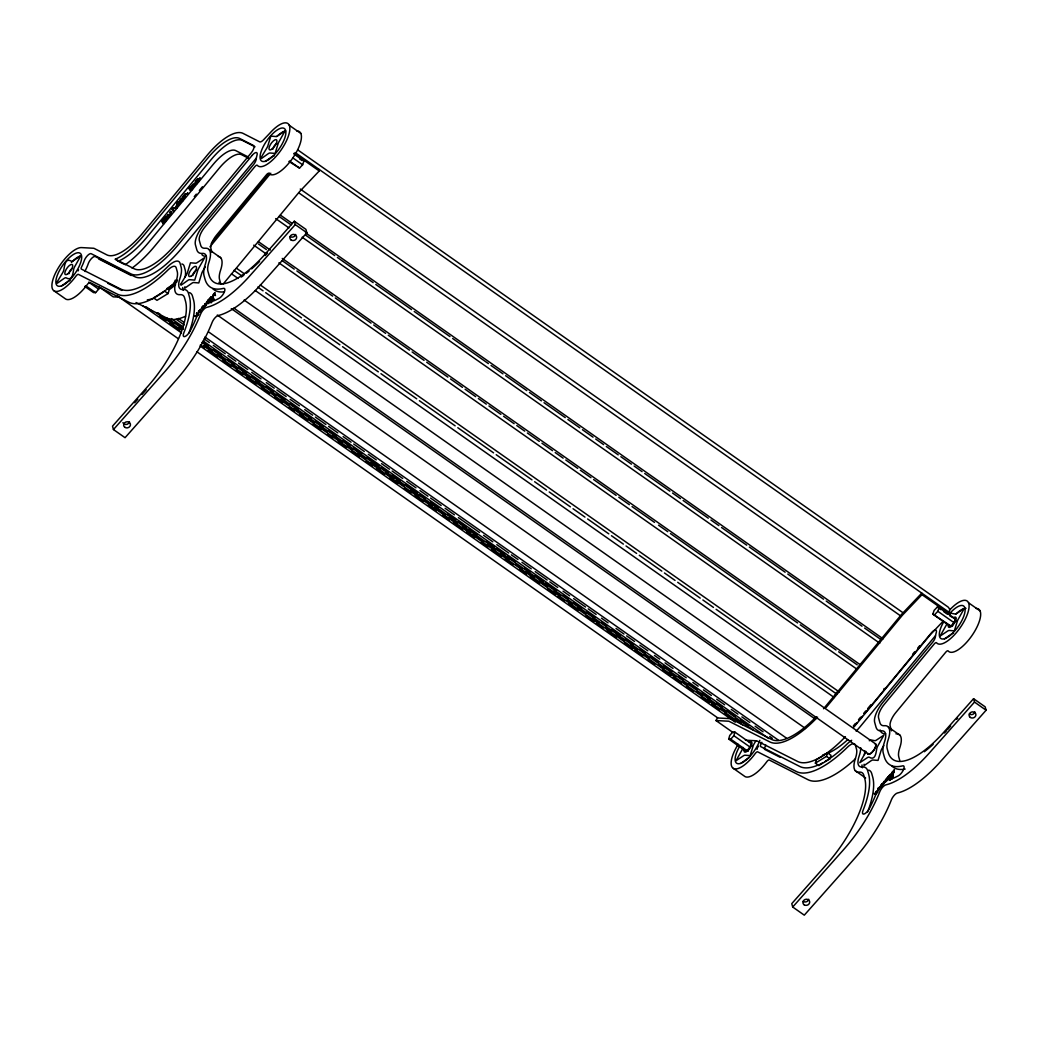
<?xml version="1.0" encoding="UTF-8"?>
<svg xmlns="http://www.w3.org/2000/svg" width="1038" height="1038" viewBox="0 0 1038 1038"><rect width="100%" height="100%" fill="white"/><g stroke="black" fill="none" stroke-linecap="round" stroke-linejoin="round"><path stroke-width="1.5" d="M213.465 299.346C214.178 297.076 211.557 299.606 213.646 299.346M182.312 199.114L181.715 198.699A5.008 1.868 -54.9 0 0 181.157 199.322L180.508 200.1A5.008 1.868 -54.9 0 0 179.989 200.788L180.378 201.619A10.86 4.048 -54.9 0 0 182.104 199.53L182.26 199.27M204.227 307.17L205.083 303.667L206.666 304.432L205.316 305.976M883.481 784.637L884.324 781.147L885.583 782.263M891.473 778.941L890.721 777.618L889.657 780.018M874.826 794.018C876.786 789.853 877.357 790.476 875.008 794.187C872.218 791.747 875.644 795.912 876.63 792.811M84.766 286.423L93.498 292.573L95.574 292.677L98.662 289.187L99.35 286.786M175.863 207.146L177.952 201.619L178.692 202.138L176.603 207.665L172.762 207.885L171.971 208.859L173.035 211.129L173.67 210.377L172.84 208.612L176.369 207.107L177.563 202.89L178.393 204.655L179.029 203.902L177.952 201.619M728.702 739.082L729.727 735.475L732.815 731.985L734.891 732.088L751.123 743.493L750.098 747.101L746.997 750.591L744.921 750.487L728.702 739.082L730.765 739.186L746.997 750.591M730.765 739.186L733.866 735.695L734.891 732.088M168.078 293.559L164.601 291.12L153.507 297.893L156.985 300.332L168.078 293.559L169.168 290.082L166.858 288.447M175.279 280.13L173.593 284.308L167.961 287.876M815.362 763.138L816.452 759.66L827.545 752.887L831.023 755.327L829.933 758.804L818.839 765.59L815.362 763.138L826.456 756.365L827.545 752.887M184.764 196.74L185.153 195.961M288.914 161.474L299.502 168.091L302.642 164.795L303.926 161.033L293.936 154.013M932.851 614.12L934.135 610.357L937.275 607.074L939.13 607.541L955.349 618.946L954.078 622.709L950.938 626.005L949.082 625.538L932.851 614.12L950.938 626.005M934.706 614.587L937.846 611.304L939.13 607.541M163.329 222.262L166.547 218.11A4.58 1.7 -54.9 0 0 165.989 216.929L162.616 220.744L164.069 222.794L166.482 219.874M200.892 310.219C195.429 311.802 200.477 311.595 200.619 310.868M196.117 182.117L195.572 183.661L196.688 183.869M211.609 300.423L211.064 302.603L211.609 300.423L211.454 301.474M171.387 214.425L170.543 214.075A6.604 2.465 -54.9 0 1 168.766 216.215L168.013 216.449M203.98 307.001L203.396 307.832M187.1 194.353L187.567 193.016L187.048 194.417M211.609 302.499L211.817 300.008L210.416 302.551M184.894 286.76L184.842 288.162L191.796 283.309A6.111 2.271 -54.9 0 1 193.872 282.544L198.79 282.946L201.606 273.837A6.111 2.271 -54.9 0 1 203.007 270.659L205.329 266.883M864.135 764.24L864.083 765.629L871.038 760.776A6.111 2.271 -54.9 0 1 873.127 760.024L878.031 760.413L880.847 751.304A6.111 2.271 -54.9 0 1 882.261 748.126L883.805 745.608M182.96 199.88L182.844 200.049A10.86 4.048 -54.9 0 1 181.118 202.138L181.053 202.202M199.14 179.34L198.388 178.821L197.389 179.756A5.008 1.868 -54.9 0 0 196.831 180.378L196.195 181.157A5.008 1.868 -54.9 0 0 195.663 181.832L195.819 182.857M171.036 214.282L170.115 212.115L170.738 211.35L171.478 211.869L170.855 212.634M733.191 732.646L715.961 720.541L717.466 717.959L730.389 718.659A3.049 1.142 -54.9 0 1 730.596 718.711L771.506 739.38A73.283 27.286 -54.9 0 0 816.322 716.661M198.582 181.027L197.986 180.054C200.619 178.264 193.042 187.437 195.378 181.598A6.007 2.232 -54.9 0 1 196.013 180.768L196.649 180.002A6.007 2.232 -54.9 0 1 197.324 179.25L198.388 178.821M755.924 740.834L754.379 743.351A6.111 2.271 -54.9 0 0 752.978 746.53L750.15 755.638L745.245 755.236A6.111 2.271 -54.9 0 0 743.156 756.001L735.955 760.789L741.664 750.63A6.111 2.271 -54.9 0 0 743.065 747.451M949.303 614.639L950.847 613.211L954.999 613.99A6.111 2.271 -54.9 0 0 957.075 613.237L964.289 608.437L958.58 618.596A6.111 2.271 -54.9 0 0 957.166 621.775L954.35 630.883L949.433 630.481A6.111 2.271 -54.9 0 0 947.357 631.247L940.143 636.034L945.865 625.875A6.111 2.271 -54.9 0 0 946.954 623.695M208.69 303.654L209.261 302.564M882.118 785.104L882.884 783.184L880.938 784.962L881.522 785.364M197.778 180.586L197.986 180.054M890.708 778.941L891.746 778.734M225.467 226.258L226.141 224.519M247.42 199.698L248.108 197.96M883.844 689.05L884.285 688.402M180.443 201.061L180.106 203.059M196.403 182.364L196.493 183.402L198.414 181.261M166.858 219.394L167.3 218.629A4.58 1.7 -54.9 0 0 166.742 217.448L166.625 217.461M198.816 181.352L198.18 182.169M949.108 613.199L949.679 609.085L948.213 607.126L297.776 149.913M197.674 180.742L196.052 182.675M876.513 793.551L875.592 794.589M879.004 789.477C880.107 788.218 875.423 789.607 879.549 787.284C877.292 788.75 878.239 788.971 879.861 788.335M891.837 776.969L892.485 776.113L893.225 777.228L892.693 775.308L891.798 776.8L892.421 777.384M161.811 221.12L166.586 216.099A5.579 2.076 -54.9 0 1 167.209 217.422L162.888 223.404L163.628 223.923L161.811 221.12L162.888 223.404M168 216.436L168.104 214.542L168.74 216.955M184.907 194.82L184.673 195.118A4.009 1.492 -54.9 0 0 184.414 195.442L183.843 198.076L183.09 196.467L183.713 195.715A1.998 0.74 -54.9 0 1 184.167 195.144M190.733 189.746L190.11 190.499L189.357 188.903L189.98 188.138L191.472 190.265L189.98 188.138M193.016 185.036L192.251 185.945A4.009 1.492 -54.9 0 0 191.732 186.632L192.809 188.669L192.173 189.422L190.681 187.294L191.303 186.542L192.082 187.125A1.998 0.74 -54.9 0 1 192.497 186.49M162.551 221.652L164.575 219.2M173.787 211.648L172.762 207.885M196.753 181.287L197.389 180.521A6.007 2.232 -54.9 0 1 198.063 179.769L198.816 179.237M190.72 188.657L189.357 188.903M192.173 189.422L191.42 187.813L192.082 187.125M192.821 186.087L193.574 185.166A5.008 1.868 -54.9 0 1 193.911 184.79A1.998 0.74 -54.9 0 1 194.366 184.349L194.872 184.271M193.003 186.464L193.756 185.555M191.433 188.903L192.056 188.138M176.434 208.443L177.109 207.626L176.369 207.107M194.275 196.597L196.312 194.145M199.374 190.447L202.436 186.749M256.204 158.243L182.026 247.874A64.058 23.848 -54.9 0 1 134.81 276.679L95.288 256.568A6.111 2.271 -54.9 0 0 91.642 258.371A6.111 2.271 -54.9 0 0 88.256 263.678A25.95 9.666 -54.9 0 1 85.674 269.737A3.049 1.142 -54.9 0 0 85.207 271.528M211.311 243.372L269.387 173.138M209.961 246.81L270.814 173.229M202.812 307.43L203.201 306.171L202.267 308.039L203.253 306.794M223.339 283.828L299.658 191.537L319.25 170.972L319.042 169.441M835.369 694.396L838.432 690.698M826.079 707.527L902.411 615.223L921.991 594.67L921.783 593.126L902.204 613.692A3.049 1.142 -54.9 0 0 901.853 614.068L825.534 706.372A73.283 27.286 -54.9 0 1 823.536 708.746M853.353 725.925L855.416 723.434M858.517 719.684L860.58 717.193M863.668 713.456L865.731 710.952M867.794 708.461L870.895 704.724M912.597 654.277L914.621 651.825M917.657 648.166L919.681 645.714M859.282 720.009L862.37 716.272M864.433 713.781L931.384 632.869A6.111 2.271 -54.9 0 1 935.368 630.014A6.111 2.271 -54.9 0 1 936.237 632.713A25.95 9.666 -54.9 0 0 935.433 636.631A6.111 2.271 -54.9 0 1 932.578 642.327L883.079 702.142A18.321 6.825 -54.9 0 0 874.658 722.266L875.994 727.067A30.53 11.366 -54.9 0 0 881.586 730.869A21.37 7.954 -54.9 0 1 884.584 741.612A30.53 11.366 -54.9 0 0 883.286 753.173L884.259 756.663A79.381 29.557 -54.9 0 0 902.645 765.849A6.111 2.271 -54.9 0 1 903.527 769.599A6.111 2.271 -54.9 0 1 898.441 775.749A74.801 27.844 -54.9 0 1 888.372 779.746A12.209 4.541 -54.9 0 0 876.319 793.317A74.801 27.844 -54.9 0 1 869.364 808.524A6.111 2.271 -54.9 0 1 864.109 814.013A6.111 2.271 -54.9 0 1 862.98 810.561A79.381 29.557 -54.9 0 0 868.663 774.257L867.677 770.767A30.53 11.366 -54.9 0 0 862.098 766.965A21.37 7.954 -54.9 0 1 859.101 756.222A30.53 11.366 -54.9 0 0 860.762 747.814M853.898 727.08L930.23 634.776L943.283 621.074M935.446 635.71L861.268 725.354A64.058 23.848 -54.9 0 1 856.168 731.219M882.053 784.897L882.456 783.638L881.522 785.507L882.91 783.846M197.103 314.293C197.012 318.718 193.172 314.851 195.287 316.305C197.518 317.252 195.897 312.14 197.337 313.463L197.7 315.098M206.692 302.914L208.703 300.657L208.119 300.242L206.173 302.72L207.587 302.175M208.43 299.904L210.273 297.815L208.807 299.748L209.546 302.24L208.43 299.904L209.559 300.786M211.869 299.619L210.753 297.283L212.998 296.868C211.687 292.223 215.242 298.957 211.155 297.244L211.869 299.619L211.155 297.244M207.016 301.773L207.496 303.498L208.119 300.242M214.088 293.793C211.129 296.855 217.253 289.952 214.412 293.43L214.568 295.519L214.088 293.793L214.658 294.208M200.892 310.829L200.308 309.804M197.337 313.463L196.429 313.424M208.988 300.371L210.377 298.801L209.04 300.579L209.806 301.669L209.235 301.267L210.857 299.697L208.962 301.837M211.661 297.322L210.753 297.283M202.553 309.065L203.63 305.717L201.696 307.495L202.851 308.442L202.073 307.339M205.719 304.471L204.746 305.574L204.966 304.108L206.29 304.874M204.707 305.873L205.861 304.562M211.285 299.216L212.193 299.255M197.882 315.318L198.764 314.332M177.407 280.182A88.49 32.944 -54.9 0 1 128.712 302.201L90.059 282.544A3.049 1.142 -54.9 0 0 87.503 284.295A25.95 9.666 -54.9 0 1 65.796 299.113L54.197 290.964A25.95 9.666 -54.9 0 0 75.917 276.147A3.049 1.142 -54.9 0 1 78.46 274.395L117.125 294.052A88.49 32.944 -54.9 0 0 168.156 269.789A12.209 4.541 -54.9 0 1 176.175 267.765L177.251 271.593A24.432 9.095 -54.9 0 1 176.213 280.844A27.481 10.224 -54.9 0 0 180.067 294.662A24.432 9.095 -54.9 0 1 184.53 297.698L185.504 301.176A73.283 27.286 -54.9 0 1 147.759 386.434L112.519 426.164L113.453 429.55L125.053 437.699L175.902 380.375A80.912 30.128 -54.9 0 0 212.154 322.325A6.111 2.271 -54.9 0 1 218.188 315.539A80.912 30.128 -54.9 0 0 261.732 283.621L306.859 232.759L305.912 229.372L294.312 221.224L264.807 254.505A73.283 27.286 -54.9 0 1 208.923 274.798L207.937 271.307A24.419 9.095 -54.9 0 1 208.988 262.056A27.481 10.224 -54.9 0 0 205.122 248.238A24.419 9.095 -54.9 0 1 200.658 245.202L199.309 240.401A12.209 4.541 -54.9 0 1 204.927 226.985L254.92 166.573A3.049 1.142 -54.9 0 1 257.307 165.314A25.95 9.666 -54.9 0 0 278.327 153.715A25.95 9.666 -54.9 0 0 289.278 125.313L300.864 133.461M134.655 402.77L137.807 399.215M141.998 394.492L146.202 389.756M113.453 429.55L164.315 372.227A80.912 30.128 -54.9 0 0 200.568 314.177A6.111 2.271 -54.9 0 1 206.588 307.391A80.912 30.128 -54.9 0 0 250.145 275.472L295.259 224.61L294.312 221.224M869.286 740.756L870.467 739.886L874.619 740.665A6.111 2.271 -54.9 0 0 876.708 739.912L883.909 735.125L878.2 745.271A6.111 2.271 -54.9 0 0 876.799 748.45C876.033 752.42 875.579 761.114 869.066 757.169A6.111 2.271 -54.9 0 0 866.977 757.922L859.775 762.722L865.484 752.563A6.111 2.271 -54.9 0 0 866.094 751.46M890.046 776.956L888.217 779.304L887.672 777.371L889.527 775.282L890.098 775.697L888.23 777.851L889.527 775.282M892.122 772.363L893.238 774.698L890.409 774.711C891.72 779.356 888.165 772.622 892.252 774.335L892.823 774.737L892.122 772.363L892.252 774.335M892.433 772L894.445 769.742L893.666 770.897L894.146 772.609L893.329 771.26L893.069 772.622L892.485 772.207M892.693 772.765L891.798 772.726M888.281 778.046L889.06 779.136L888.281 778.046L889.631 776.268L890.267 776.878M883.948 783.34L885.116 782.042M880.769 787.31L880.86 787.595M888.476 778.734L890.202 776.684M877.123 792.785L878.005 791.799M855.481 758.752A88.49 32.944 -54.9 0 1 807.966 779.681L769.301 760.011A3.049 1.142 -54.9 0 0 766.758 761.762A25.95 9.666 -54.9 0 1 745.037 776.593L733.451 768.444A25.95 9.666 -54.9 0 0 755.171 753.614A3.049 1.142 -54.9 0 1 757.714 751.862L796.367 771.532A88.49 32.944 -54.9 0 0 847.397 747.256A12.209 4.541 -54.9 0 1 855.429 745.232L856.493 749.06A24.432 9.095 -54.9 0 1 855.455 758.311A27.481 10.224 -54.9 0 0 859.308 772.129A24.432 9.095 -54.9 0 1 863.785 775.165L864.758 778.656A73.283 27.286 -54.9 0 1 827.014 863.901L791.76 903.644L792.708 907.017L804.294 915.166L855.156 857.842A80.912 30.128 -54.9 0 0 891.408 799.792A6.111 2.271 -54.9 0 1 897.429 793.006A80.912 30.128 -54.9 0 0 940.973 761.088L986.1 710.226L985.153 706.839L973.566 698.691L944.048 731.972A73.283 27.286 -54.9 0 1 888.165 752.265L887.192 748.774A24.419 9.095 -54.9 0 1 888.23 739.536A27.481 10.224 -54.9 0 0 884.376 725.705A24.419 9.095 -54.9 0 1 879.9 722.669L878.563 717.868A12.209 4.541 -54.9 0 1 884.181 704.452L934.161 644.04A3.049 1.142 -54.9 0 1 936.561 642.782A25.95 9.666 -54.9 0 0 957.308 631.519A25.95 9.666 -54.9 0 0 968.662 603.13A25.95 9.666 -54.9 0 0 949.666 610.007M947.681 729.429L950.691 726.042M792.708 907.017L843.557 849.694A80.912 30.128 -54.9 0 0 879.809 791.644A6.111 2.271 -54.9 0 1 885.842 784.858A80.912 30.128 -54.9 0 0 929.386 752.939L974.513 702.077L973.566 698.691M168.779 215.632L169.83 214.412A2.037 0.753 -54.9 0 0 170.284 213.763L170.115 212.115M166.028 217.461L167.326 216.618A5.579 2.076 -54.9 0 1 167.689 216.877M199.802 312.23L198.595 312.762L199.75 312.01M252.195 193.924L250.975 194.495M230.241 220.484L229.009 221.055M212.401 300.423L210.675 301.046M892.148 778.837L891.642 777.89L889.929 778.513M193.198 184.816L194.08 185.711L194.703 184.959L193.613 183.83A1.998 0.74 -54.9 0 0 193.172 184.271A5.008 1.868 -54.9 0 0 192.834 184.647L192.082 185.568A5.008 1.868 -54.9 0 0 191.758 185.971A1.998 0.74 -54.9 0 0 191.342 186.606L191.303 186.542M185.101 194.599L186.191 193.859L185.517 193.626A1.998 0.74 -54.9 0 0 185.062 194.054M199.646 311.205L198.946 311.815M61.411 286.047L67.976 281.376A6.111 2.271 -54.9 0 1 68.767 280.896M272.164 156.621L265.222 161.487M740.652 763.514L747.217 758.843A6.111 2.271 -54.9 0 1 748.709 758.116M878.602 790.152L877.837 790.229L878.68 789.801M944.463 638.954L951.418 634.101A6.111 2.271 -54.9 0 1 953.494 633.336M198.323 180.106L197.765 179.574M890.864 777.89L890.319 780.07L890.864 777.89L891.434 778.305M180.872 202.332L180.729 201.307A5.008 1.868 -54.9 0 1 181.079 200.84M119.681 297.192L113.22 296.842L98.649 286.605M715.961 720.541L728.897 721.228L769.807 741.91A76.332 28.415 -54.9 0 0 817.581 717.128M745.401 740.185L756.715 740.795L797.625 761.464A76.332 28.415 -54.9 0 0 845.399 736.682M955.349 618.946L949.757 615.845M136.03 302.538L167.066 318.212A76.332 28.415 -54.9 0 0 185.568 316.201M255.037 146.838L242.555 140.493A42.74 15.92 -54.9 0 0 211.051 159.709L146.877 237.274A54.962 20.462 -54.9 0 1 118.202 261.213L115.309 259.176A54.962 20.462 -54.9 0 0 143.971 235.237L208.158 157.672A42.74 15.92 -54.9 0 1 239.661 138.456L253.532 145.515A6.111 2.271 -54.9 0 1 251.209 152.884L176.875 242.71A57.959 21.577 -54.9 0 1 134.162 268.764L115.309 259.176M248.51 157.114L235.743 150.614A30.53 11.366 -54.9 0 0 213.244 164.341L149.057 241.906A67.172 25.003 -54.9 0 1 125.209 264.781M248.64 158.295L241.543 154.688A30.53 11.366 -54.9 0 0 219.044 168.416L154.857 245.98A67.172 25.003 -54.9 0 1 132.111 268.051M118.202 261.213L123.807 264.067M98.766 259.02L131.229 275.537M107.822 283.322L121.796 290.432M780.083 757.247L764.721 749.423A3.049 1.142 -54.9 0 1 764.915 747.204A25.95 9.666 -54.9 0 0 765.901 745.141M968.532 602.78L980.119 610.928M295.181 152.573L949.601 612.68L949.809 614.224L921.991 594.67M294.078 153.287L319.25 170.972M299.58 158.814L302.071 160.566M937.275 607.074L941.012 609.708M943.516 611.46L947.253 614.094M292.664 157.776L302.642 164.795M937.846 611.304L954.078 622.709M289.524 161.072L299.502 168.091M300.254 189.033L902.995 612.731M298.97 192.964L900.387 615.729M295.259 224.61L306.859 232.759M974.513 702.077L986.1 710.226M280.377 215.113L292.301 223.494M305.548 232.81L883.117 638.811M279.092 216.475L291.016 224.857M305.587 235.107L334.729 255.582M337.376 257.45L373.148 282.596M375.795 284.451L411.567 309.596M414.214 311.465L449.973 336.597M452.633 338.466L488.392 363.611M491.039 365.467L502.963 373.849M505.623 375.717L526.811 390.612M529.458 392.468L541.382 400.85M544.029 402.718L565.23 417.613M567.877 419.482L579.801 427.864M582.448 429.719L593.048 437.167M595.695 439.035L603.649 444.614M606.296 446.483L618.22 454.865M620.867 456.72L631.467 464.168M634.114 466.036L642.068 471.628M644.715 473.484L669.886 491.182M672.533 493.037L680.474 498.629M683.134 500.485L708.292 518.183M710.952 520.051L718.893 525.63M721.54 527.499L746.711 545.184M749.358 547.052L785.13 572.197M787.777 574.053L823.549 599.198M826.196 601.054L861.968 626.199M864.615 628.068L880.509 639.239M275.68 218.59L288.927 227.906M302.175 237.222L879.757 643.21M190.681 187.294L191.42 187.813M258.41 241.672L270.334 250.054M282.258 258.436L859.84 664.437M187.567 193.016L188.306 193.535L187.463 194.56L186.723 194.041M258.449 243.969L266.403 249.561M282.297 260.733L294.221 269.114M296.868 270.97L332.64 296.115M335.287 297.971L371.059 323.116M373.706 324.985L385.63 333.367M388.277 335.222L409.465 350.117M412.125 351.986L424.049 360.368M426.696 362.223L447.884 377.131M450.531 378.987L462.455 387.369M465.115 389.237L475.702 396.685M478.362 398.54L486.303 404.132M488.95 406.001L500.874 414.37M503.521 416.238L514.121 423.686M516.768 425.554L524.722 431.133M527.369 433.002L539.293 441.384M541.94 443.239L552.54 450.687M555.187 452.555L563.141 458.147M565.788 460.003L577.712 468.385M580.359 470.253L590.959 477.701M593.606 479.556L616.131 495.386M618.778 497.254L629.378 504.702M632.025 506.57L654.537 522.399M658.52 525.189L667.784 531.703M670.444 533.571L797.612 622.969M800.259 624.824L836.031 649.97M838.678 651.825L857.219 664.865M183.752 195.78L184.492 196.299A1.998 0.74 -54.9 0 1 184.907 195.663M253.726 245.15L265.65 253.532M278.898 262.848L856.467 668.848M183.09 196.467L184.492 196.299M177.148 202.579L178.302 203.422M172.84 208.612L173.58 209.131M171.971 208.859L172.71 209.378M167.468 215.307L168.208 215.826M236.456 268.232L244.397 273.824M260.304 284.996L839.197 691.931M209.118 249.626L220.705 257.774M888.359 727.093L899.959 735.241M233.926 270.334L241.867 275.926M257.761 287.098L263.068 290.822M265.715 292.69L301.474 317.823M304.134 319.691L339.893 344.837M342.54 346.692L378.312 371.838M380.959 373.693L416.731 398.839M419.378 400.707L455.15 425.84M457.797 427.708L493.569 452.853M496.216 454.709L531.975 479.854M534.635 481.723L546.546 490.092M549.206 491.96L570.394 506.855M573.041 508.724L584.965 517.106M587.612 518.961L608.813 533.869M611.46 535.725L623.384 544.107M626.031 545.975L636.631 553.423M639.278 555.278L661.803 571.108M664.45 572.976L675.05 580.424M677.697 582.292L700.222 598.122M702.869 599.977L713.469 607.425M716.116 609.293L836.667 694.033M162.616 220.744L164.069 222.794M231.487 273.811L238.104 278.456M255.335 290.562L834.228 697.497M218.94 282.323L221.587 284.191M244.112 300.034L874.995 743.493A6.41 2.387 -54.9 0 1 873.672 750.474A6.41 2.387 -54.9 0 1 867.742 753.536M214.412 293.43L215.476 295.558M233.835 308.078L868.689 754.341M231.292 308.623L815.492 719.269M890.332 774.374L890.902 774.789L889.994 774.75M888.048 777.215L888.813 778.253L887.672 777.371M208.184 300.449L208.768 300.864L207.341 301.396M217.305 315.046L805.475 728.494M855.325 770.741L865.627 777.981M826.456 756.365L829.933 758.804M208.807 332.069L786.389 738.07M178.393 318.394L183.687 322.117M204.888 337.013L778.487 740.224M176.213 319.276L184.167 324.868M204.032 338.829L209.339 342.553M213.309 345.343L225.233 353.724M227.88 355.593L235.834 361.172M238.481 363.041L247.758 369.554M251.728 372.357L261.005 378.87M266.299 382.594L274.253 388.186M276.899 390.041L286.164 396.568M290.147 399.358L299.411 405.871M304.718 409.595L312.659 415.187M315.318 417.055L325.906 424.503M328.566 426.359L337.83 432.885M343.137 436.609L351.078 442.188M353.724 444.056L364.325 451.504M368.295 454.294L376.249 459.886M381.543 463.61L389.497 469.202M392.143 471.057L402.744 478.505M406.714 481.308L415.991 487.821M419.962 490.611L427.916 496.203M430.562 498.058L441.163 505.519M445.133 508.309L454.41 514.822M458.381 517.625L479.582 532.52M483.552 535.31L492.829 541.823M496.8 544.626L508.724 553.007M511.371 554.863L517.988 559.521M521.971 562.311L531.235 568.837M535.219 571.627L547.143 580.008M549.79 581.877L557.73 587.456M563.037 591.18L569.654 595.838M573.638 598.628L585.549 607.009M588.209 608.878L596.149 614.457M601.456 618.181L608.073 622.839M616.027 628.431L623.968 634.023M626.615 635.879L634.568 641.471M639.862 645.195L647.816 650.774M654.433 655.432L659.74 659.156M665.034 662.88L672.987 668.472M678.281 672.196L686.235 677.788M692.852 682.433L698.159 686.17M703.453 689.894L711.406 695.473M716.7 699.197L724.654 704.789M731.271 709.447L737.901 714.105M741.872 716.895L749.812 722.487M755.119 726.211L763.06 731.79M769.69 736.448L772.337 738.316M171.283 318.562L183.207 326.944M203.072 340.905L768.73 738.524M174.929 322.403L182.87 327.982M202.747 341.956L208.041 345.68M213.348 349.404L221.289 354.996M227.919 359.654L234.536 364.299M238.506 367.102L246.46 372.681M251.754 376.405L259.708 381.997M266.325 386.655L272.955 391.313M276.925 394.103L284.879 399.695M290.173 403.419L298.127 408.998M304.744 413.656L311.374 418.314M315.344 421.104L323.298 426.696M328.592 430.42L336.546 436.012M343.163 440.657L349.793 445.315M353.763 448.118L361.704 453.697M367.011 457.421L378.935 465.803M381.582 467.671L388.199 472.316M392.182 475.119L400.123 480.698M405.43 484.422L417.341 492.803M420.001 494.672L425.295 498.396M430.588 502.12L438.542 507.712M447.819 514.225L455.76 519.817M458.42 521.673L466.36 527.265M469.007 529.121L476.961 534.713M486.238 541.226L494.179 546.818M496.826 548.674L504.779 554.266M507.426 556.134L515.38 561.714M524.644 568.24L529.951 571.964M535.245 575.688L543.198 581.267M545.845 583.135L556.446 590.583M563.063 595.241L568.37 598.965M573.664 602.689L581.617 608.281M586.911 612.005L594.865 617.584M601.482 622.242L606.776 625.966M612.083 629.69L620.023 635.282M625.33 639.006L633.271 644.598M639.901 649.243L645.195 652.98M650.502 656.704L658.442 662.283M663.749 666.007L671.69 671.599M678.32 676.257L683.614 679.981M688.908 683.705L696.861 689.284M702.155 693.021L710.109 698.6M716.726 703.258L722.033 706.982M727.327 710.706L735.28 716.298M740.574 720.022L748.528 725.601M167.455 318.199L183.35 329.37M201.891 342.41L752.978 729.792M157.854 312.723L160.501 314.592M165.795 318.316L173.748 323.908M179.042 327.632L181.702 329.487M204.214 345.317L212.167 350.909M217.461 354.633L225.415 360.212M232.032 364.87L237.339 368.594M242.633 372.318L250.586 377.91M255.88 381.634L263.834 387.226M270.451 391.884L275.758 395.608M281.051 399.332L288.992 404.911M294.299 408.635L303.576 415.161M308.87 418.885L314.164 422.609M319.47 426.333L327.411 431.925M332.718 435.649L341.982 442.162M347.289 445.886L352.583 449.61M357.889 453.334L365.83 458.926M371.137 462.65L380.401 469.163M385.708 472.887L393.649 478.479M396.295 480.347L404.249 485.927M410.866 490.585L418.82 496.177M424.114 499.901L432.068 505.48M434.714 507.348L445.315 514.796M449.285 517.586L457.239 523.178M462.533 526.902L470.486 532.494M473.133 534.349L483.734 541.797M487.704 544.6L495.658 550.179M500.952 553.903L508.905 559.495M515.523 564.153L522.153 568.811M526.123 571.601L534.064 577.18M539.371 580.917L547.311 586.496M553.942 591.154L560.559 595.812M567.189 600.47L572.483 604.194M577.79 607.918L585.73 613.497M592.361 618.155L598.978 622.813M605.608 627.471L610.902 631.195M616.209 634.919L624.149 640.511M630.78 645.169L637.397 649.814M644.027 654.472L649.321 658.196M658.598 664.722L663.892 668.446M669.186 672.17L675.816 676.828M682.433 681.473L687.74 685.21M697.004 691.723L702.311 695.447M707.605 699.171L715.558 704.763M720.852 708.487L726.159 712.211M735.423 718.724L740.73 722.448M157.01 313.178L180.846 329.941M203.37 345.771L742.533 724.771M146.073 306.781L152.703 311.439M159.32 316.097L165.95 320.742M169.921 323.545L179.198 330.058M200.386 344.953L204.369 347.756M208.34 350.546L217.617 357.059M222.911 360.783L230.864 366.375M236.158 370.099L242.788 374.757M246.759 377.547L256.023 384.073M261.329 387.797L269.27 393.376M274.577 397.1L282.518 402.692M289.148 407.35L294.442 411.074M299.748 414.798L307.689 420.39M312.996 424.114L320.937 429.693M327.567 434.351L332.861 438.075M338.167 441.799L346.108 447.391M351.402 451.115L359.356 456.707M365.986 461.352L372.603 466.01M376.573 468.813L384.527 474.392M389.821 478.116L397.775 483.708M404.392 488.366L411.022 493.011M414.992 495.814L422.946 501.393M428.24 505.117L436.194 510.709M442.811 515.367L449.441 520.025M453.411 522.815L462.689 529.328M466.659 532.131L474.613 537.71M481.23 542.368L487.847 547.026M491.83 549.816L501.095 556.342M505.078 559.132L513.019 564.724M519.649 569.369L526.266 574.027M530.249 576.83L539.513 583.343M547.467 588.935L555.408 594.514M558.068 596.383L564.685 601.041M568.655 603.831L577.932 610.344M585.886 615.936L593.827 621.515M596.474 623.384L603.104 628.042M607.074 630.832L616.351 637.358M624.305 642.937L632.246 648.529M634.893 650.385L642.846 655.977M648.14 659.701L654.77 664.359M662.711 669.938L670.665 675.53M673.312 677.399L681.265 682.978M686.559 686.702L693.189 691.36M701.13 696.952L709.084 702.531M711.731 704.4L719.684 709.979M724.978 713.716L731.595 718.361M143.101 305.938L181.52 332.939M200.062 345.978L735.254 722.176M117.476 295.947L178.406 338.79M196.961 351.817L717.569 717.777M88.684 282.167L98.662 289.187M733.866 735.695L750.098 747.101M85.583 285.658L95.574 292.677M199.984 310.18C196.727 312.996 202.345 308.636 199.374 311.958M170.738 211.35L171.491 212.959L170.803 213.569M168.104 214.542L168.623 215.644M891.499 730.817L890.15 726.016A12.209 4.541 -54.9 0 1 895.768 712.6L945.761 652.188A3.049 1.142 -54.9 0 1 948.148 650.93A25.95 9.666 -54.9 0 0 972.982 634.062A25.95 9.666 -54.9 0 0 975.98 608.45M899.751 760.413L898.778 756.923A24.419 9.095 -54.9 0 1 899.816 747.671A27.481 10.224 -54.9 0 0 895.963 733.853M881.573 785.714L881.807 786.532M211.908 252.156L210.909 248.549A12.209 4.541 -54.9 0 1 216.527 235.133L266.507 174.721A3.049 1.142 -54.9 0 1 268.907 173.463A25.95 9.666 -54.9 0 0 293.741 156.595A25.95 9.666 -54.9 0 0 296.738 130.983M220.51 282.946L219.537 279.456A24.419 9.095 -54.9 0 1 220.575 270.204A27.481 10.224 -54.9 0 0 218.304 256.438M213.452 297.841L213.659 300.138L213.244 298.633M196.753 313.061L197.35 315.033M949.757 613.445A19.839 7.383 -54.9 0 1 964.964 611.823A19.839 7.383 -54.9 0 1 945.942 638.162A19.839 7.383 -54.9 0 1 943.75 621.762M851.692 740.276A18.321 6.825 -54.9 0 0 847.28 743.883A82.378 30.673 -54.9 0 1 825.106 761.477M822.511 762.943A82.378 30.673 -54.9 0 1 820.007 764.215M818.476 764.902A82.378 30.673 -54.9 0 1 799.779 766.472L760.659 746.569A3.049 1.142 -54.9 0 1 760.854 744.35A25.95 9.666 -54.9 0 0 761.853 742.287M733.451 768.444A25.95 9.666 -54.9 0 1 738.174 744.35M759.829 740.302A19.839 7.383 -54.9 0 1 740.341 763.462A19.839 7.383 -54.9 0 1 739.562 746.517M857.219 722.5A64.058 23.848 -54.9 0 1 854.183 726.055M953.507 617.701A6.111 2.271 -54.9 0 1 955.972 619.777A6.111 2.271 -54.9 0 1 950.925 626.783A6.111 2.271 -54.9 0 1 948.46 624.694M956.037 613.964A19.839 7.383 -54.9 0 1 966.028 608.32M749.319 742.442A6.111 2.271 -54.9 0 1 751.784 744.531A6.111 2.271 -54.9 0 1 746.724 751.538A6.111 2.271 -54.9 0 1 744.272 749.449M757.026 749.384A6.111 2.271 -54.9 0 1 757.351 748.385M757.818 747.308A6.111 2.271 -54.9 0 1 758.441 746.205M885.648 733.723A30.53 11.366 -54.9 0 1 880.055 729.922M847.774 739.627A64.058 23.848 -54.9 0 1 822.849 754.834M905.162 769.054A79.381 29.557 -54.9 0 1 891.992 766.122M867.612 811.937A79.381 29.557 -54.9 0 0 872.711 777.099L871.738 773.621A30.53 11.366 -54.9 0 0 868.702 770.079M862.461 767.77A21.37 7.954 -54.9 0 1 861.994 764.954M864.81 750.656A30.53 11.366 -54.9 0 1 864.382 754.561M874.839 743.753A6.111 2.271 -54.9 0 1 873.581 750.396A6.111 2.271 -54.9 0 1 867.937 753.316M952.443 626.407A3.438 1.285 -54.9 0 1 953.169 623.851M954.207 622.411A3.438 1.285 -54.9 0 1 956.322 621.035M748.242 751.162A3.438 1.285 -54.9 0 1 749.462 747.866A3.438 1.285 -54.9 0 1 752.122 745.79M974.916 711.912A3.438 3.049 -15.6 0 1 969.362 714.04M808.719 899.271A3.438 3.049 -15.6 0 1 803.165 901.386M956.686 719.269A3.049 1.142 -54.9 0 1 957.724 718.361M946.682 730.557A85.492 31.828 -54.9 0 1 944.463 733.01M933.123 744.35A85.492 31.828 -54.9 0 1 924.365 751.707M177.005 281.739A73.283 27.286 -54.9 0 1 167.637 289.018M175.617 284.684A76.332 28.415 -54.9 0 1 169.817 289.278M154.584 297.997A76.332 28.415 -54.9 0 1 147.318 299.852M289.278 125.313A25.95 9.666 -54.9 0 0 269.582 133.474L263.483 139.858A6.111 2.271 -54.9 0 1 259.669 141.843L243.074 133.396A48.851 18.191 -54.9 0 0 207.068 155.363L142.881 232.927A48.851 18.191 -54.9 0 1 106.875 254.881L94.237 248.458A12.209 4.541 -54.9 0 0 93.42 248.251L81.535 247.589A25.95 9.666 -54.9 0 0 58.932 266.883A25.95 9.666 -54.9 0 0 54.197 290.964M272.955 156.154A6.111 2.271 -54.9 0 1 274.253 155.869M276.783 136.497A19.839 7.383 -54.9 0 1 285.619 130.931M69.468 280.649A6.111 2.271 -54.9 0 1 70.052 280.623M71.466 262.393A19.839 7.383 -54.9 0 1 80.056 256.049M78.097 270.918A6.111 2.271 -54.9 0 1 78.577 269.841M181.845 263.976A18.321 6.825 -54.9 0 1 184.141 266.221L185.205 270.049A30.53 11.366 -54.9 0 1 185.127 277.094M206.393 256.256A30.53 11.366 -54.9 0 1 201.956 254.712M224.416 291.821A79.381 29.557 -54.9 0 1 212.738 288.655M188.929 332.99A79.381 29.557 -54.9 0 0 193.47 299.632L192.497 296.141A30.53 11.366 -54.9 0 0 189.461 292.599M183.207 290.303A21.37 7.954 -54.9 0 1 182.74 287.487M184.375 194.872A16.206 6.033 -54.9 0 1 184.842 194.314M273.189 148.94A3.438 1.285 -54.9 0 1 274.408 145.644A3.438 1.285 -54.9 0 1 277.081 143.568M69.001 273.695A3.438 1.285 -54.9 0 1 71.92 268.673M181.715 199.465A6.007 2.232 -54.9 0 1 182.156 198.959M183.129 200.295A11.859 4.412 -54.9 0 1 182.493 201.125M192.821 275.628A3.438 1.285 -54.9 0 1 194.041 272.319A3.438 1.285 -54.9 0 1 196.701 270.243M295.661 234.445A3.438 3.049 -15.6 0 1 290.121 236.573M129.465 421.804A3.438 3.049 -15.6 0 1 122.912 422.674M267.441 253.09A85.492 31.828 -54.9 0 1 265.222 255.543M259.565 261.459A85.492 31.828 -54.9 0 1 251.637 268.881M249.029 271.113A85.492 31.828 -54.9 0 1 246.421 273.228M243.813 275.226A85.492 31.828 -54.9 0 1 241.244 277.081M182.973 198.388L182.39 199.776A11.859 4.412 -54.9 0 1 180.443 202.125L179.159 202.086L179.704 200.542A6.007 2.245 -54.9 0 1 180.34 199.711L180.975 198.946A6.007 2.232 -54.9 0 1 181.637 198.193L182.597 197.661L182.973 198.388M884.22 781.575L883.987 783.041L884.96 781.938L884.22 781.575M56.74 282.557L57.35 283.192L63.915 278.534A6.111 2.271 -54.9 0 1 66.004 277.769C72.517 281.726 72.958 273.02 73.724 269.063A6.111 2.271 -54.9 0 1 75.138 265.884L80.847 255.724L73.633 260.512A6.111 2.271 -54.9 0 1 71.557 261.278C65.031 257.32 64.59 266.026 63.824 269.984A6.111 2.271 -54.9 0 1 62.423 273.163L56.74 282.557M180.547 284.477L181.17 285.126L187.735 280.455A6.111 2.271 -54.9 0 1 189.811 279.702L194.729 280.091L197.544 270.983A6.111 2.271 -54.9 0 1 198.959 267.804L204.668 257.645L197.454 262.445A6.111 2.271 -54.9 0 1 195.378 263.198L190.46 262.809L187.644 271.917A6.111 2.271 -54.9 0 1 186.243 275.096L180.547 284.477M260.927 157.802L261.55 158.451L268.115 153.78A6.111 2.271 -54.9 0 1 270.191 153.014L275.096 153.416L277.925 144.308A6.111 2.271 -54.9 0 1 279.326 141.129L285.035 130.97L277.834 135.77A6.111 2.271 -54.9 0 1 275.745 136.523L270.84 136.121L268.025 145.229A6.111 2.271 -54.9 0 1 266.61 148.408L260.927 157.802M189.617 187.385L189.176 188.514L189.617 187.385M199.997 177.991L199.543 179.133L199.997 177.991M252.143 155.389L177.965 245.033A64.058 23.848 -54.9 0 1 130.762 273.824L91.227 253.726A6.111 2.271 -54.9 0 0 87.581 255.517A6.111 2.271 -54.9 0 0 84.195 260.823A25.95 9.666 -54.9 0 1 81.613 266.883A3.049 1.142 -54.9 0 0 81.418 269.102L120.538 289.005A82.378 30.673 -54.9 0 0 168.039 266.403A18.321 6.825 -54.9 0 1 180.08 263.367L181.144 267.194A30.53 11.366 -54.9 0 1 179.846 278.755A21.37 7.954 -54.9 0 0 182.857 289.498A30.53 11.366 -54.9 0 1 188.436 293.3L189.409 296.79A79.381 29.557 -54.9 0 1 183.739 333.094A6.111 2.271 -54.9 0 0 184.868 336.546A6.111 2.271 -54.9 0 0 190.123 331.057A74.801 27.844 -54.9 0 0 197.077 315.85A12.209 4.541 -54.9 0 1 209.118 302.279A74.801 27.844 -54.9 0 0 219.2 298.282A6.111 2.271 -54.9 0 0 224.273 292.132A6.111 2.271 -54.9 0 0 223.391 288.382A79.381 29.557 -54.9 0 1 205.018 279.196L204.045 275.706A30.53 11.366 -54.9 0 1 205.342 264.145A21.37 7.954 -54.9 0 0 202.345 253.402A30.53 11.366 -54.9 0 1 196.753 249.6L195.416 244.799A18.321 6.825 -54.9 0 1 203.837 224.662L253.337 164.86A6.111 2.271 -54.9 0 0 256.191 159.164A25.95 9.666 -54.9 0 1 256.996 155.246A6.111 2.271 -54.9 0 0 256.114 152.547A6.111 2.271 -54.9 0 0 252.143 155.389M198.18 313.619L197.934 314.267L198.18 313.619M887.373 777.709L885.362 779.979L886.257 779.24L886.737 780.965L887.373 777.709M877.421 791.086L877.175 791.735L877.421 791.086M804.113 904.773A3.438 3.049 -15.6 0 0 809.653 902.645A3.438 3.049 -15.6 0 0 805.138 899.479A3.438 3.049 -15.6 0 0 804.113 904.773M970.309 717.427A3.438 3.049 -15.6 0 0 975.863 715.299A3.438 3.049 -15.6 0 0 971.334 712.12A3.438 3.049 -15.6 0 0 970.309 717.427M268.764 159.528A19.839 7.383 -54.9 0 0 285.645 130.477A19.839 7.383 -54.9 0 0 264.508 144.295A19.839 7.383 -54.9 0 0 268.764 159.528M64.564 284.282A19.839 7.383 -54.9 0 0 81.457 255.231A19.839 7.383 -54.9 0 0 60.308 269.05A19.839 7.383 -54.9 0 0 64.564 284.282M124.858 427.306A3.438 3.049 -15.6 0 0 130.412 425.178A3.438 3.049 -15.6 0 0 125.896 422.012A3.438 3.049 -15.6 0 0 124.858 427.306M291.055 239.96A3.438 3.049 -15.6 0 0 296.608 237.832A3.438 3.049 -15.6 0 0 292.093 234.653A3.438 3.049 -15.6 0 0 291.055 239.96M271.671 149.316A6.111 2.271 -54.9 0 0 276.874 140.377A6.111 2.271 -54.9 0 0 270.36 144.619A6.111 2.271 -54.9 0 0 271.671 149.316M67.483 274.071A6.111 2.271 -54.9 0 0 72.673 265.131A6.111 2.271 -54.9 0 0 66.172 269.374A6.111 2.271 -54.9 0 0 67.483 274.071M191.303 275.991A6.111 2.271 -54.9 0 0 196.493 267.051A6.111 2.271 -54.9 0 0 189.993 271.307A6.111 2.271 -54.9 0 0 191.303 275.991"/></g></svg>
